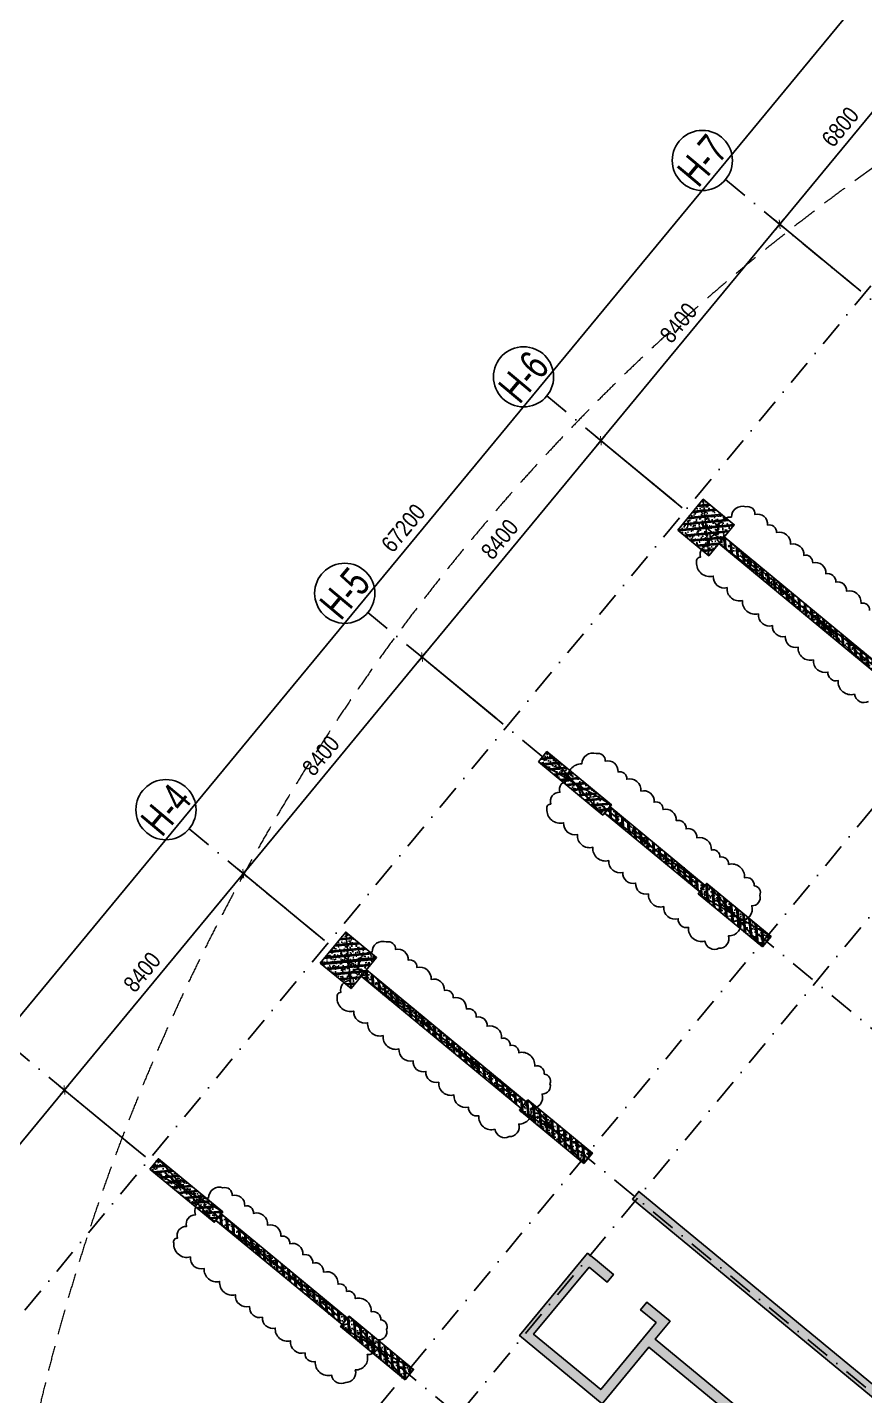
# Model space of a CAD drawing. Header units: millimetres. Extents: x -185400 to 961535, y -14070 to 330824.
# Drawn here: x -116823 to -91778, y 84407 to 125354 of the extents above; entities that cross this region are included whole.
import ezdxf
from ezdxf.enums import TextEntityAlignment as Align

# ---------------------------------------------------------------- set-up
doc = ezdxf.new("R2010")
doc.units = ezdxf.units.MM
doc.header["$LTSCALE"] = 300
doc.header["$MEASUREMENT"] = 0
doc.set_wipeout_variables(frame=1)
doc.linetypes.add('DASHDOT', pattern=[1, 0.5, -0.25, 0, -0.25])
doc.linetypes.add('HIDDEN', pattern=[0.375, 0.25, -0.125])
for name, color, linetype in [('KC-Betong', 6, 'Continuous'), ('KT-Hatch', 251, 'Continuous'), ('KT-Kich thuoc', 9, 'Continuous'), ('KT-Luoi truc South Tower', 8, 'DASHDOT'), ('ST_MBDV Cot vach 220805$0$AUDIT_I_220805193045-1', 50, 'Continuous')]:
    doc.layers.add(name, color=color, linetype=linetype)
doc.layers.add('KT-Chi gioi XD', color=7, linetype='HIDDEN', true_color=0x0066cc)
doc.styles.add('Arial Narrow', font='ARIALN.TTF')
doc.styles.add('ST_MBDV Cot vach 220805$0$HBA-Text', font='GOTHIC.TTF')
doc.dimstyles.new('ccu12-200', dxfattribs={"dimscale": 200, "dimtxt": 2.5, "dimasz": 1, "dimexe": 1, "dimexo": 2, "dimgap": 1, "dimtad": 1, "dimdec": 0, "dimdsep": 46, "dimtxsty": 'Arial Narrow', "dimblk": 'ARCHTICK', "dimcen": -1, "dimdle": 1, "dimclrd": 256, "dimclre": 256, "dimclrt": 3, "dimadec": 0, "dimazin": 2, "dimtfac": 0.1, "dimtdec": 0, "dimtmove": 0, "dimatfit": 1, "dimldrblk": 'ARCHTICK', "dimfxl": 1, "dimtvp": 0.833333, "dimtolj": 1, "dimtzin": 12, "dimarcsym": 0})

# ---------------------------------------------------------------- blocks, each defined once
blk = doc.blocks.new('_ARCHTICK')
at = {"color": 0, "linetype": 'ByBlock', "const_width": 0.15}
blk.add_lwpolyline([(-0.5, -0.5), (0.5, 0.5)], dxfattribs=at)
blk = doc.blocks.new('*D118')
at = {"layer": 'Defpoints', "color": 0, "transparency": 16777216}
for p in [(-87461, 122618, 0), (-94319, 119462), (-91791, 117374, 0)]:
    blk.add_point(p, dxfattribs=at)
at = {"layer": 'KT-Kich thuoc', "lineweight": -2, "transparency": 16777216}
for p, q in [((-89861, 124859), (-94446, 119308)), ((-87769, 122872), (-90143, 124832)), ((-92099, 117629), (-94473, 119589))]:
    blk.add_line(p, q, dxfattribs=at)
at = {"layer": 'KT-Kich thuoc', "lineweight": -2, "transparency": 16777216, "xscale": 200, "yscale": 200, "zscale": 200}
for p, rotation in [((-89989, 124705), 50.44882678931273), ((-94319, 119462), 230.4488267893127)]:
    blk.add_blockref('_ARCHTICK', p, dxfattribs=dict(at, rotation=rotation))
at = {"layer": 'KT-Kich thuoc', "color": 3, "transparency": 16777216, "insert": (-92505, 122373), "char_height": 500, "attachment_point": 5, "rotation": 50.4488, "style": 'Arial Narrow'}
blk.add_mtext('\\A1;6800', dxfattribs=at)
blk = doc.blocks.new('*D119')
at = {"layer": 'Defpoints', "color": 0, "transparency": 16777216}
for p in [(-97140, 110898, 0), (-105016, 106508), (-102492, 104424, 0)]:
    blk.add_point(p, dxfattribs=at)
at = {"layer": 'KT-Kich thuoc', "lineweight": -2, "transparency": 16777216}
for p, q in [((-99540, 113139), (-105144, 106354)), ((-97448, 111152), (-99822, 113112)), ((-102801, 104678), (-105170, 106635))]:
    blk.add_line(p, q, dxfattribs=at)
at = {"layer": 'KT-Kich thuoc', "lineweight": -2, "transparency": 16777216, "xscale": 200, "yscale": 200, "zscale": 200}
for p, rotation in [((-99667, 112985), 50.44882678931273), ((-105016, 106508), 230.4488267893127)]:
    blk.add_blockref('_ARCHTICK', p, dxfattribs=dict(at, rotation=rotation))
at = {"layer": 'KT-Kich thuoc', "color": 3, "transparency": 16777216, "insert": (-102693, 110036), "char_height": 500, "attachment_point": 5, "rotation": 50.4488, "style": 'Arial Narrow'}
blk.add_mtext('\\A1;8400', dxfattribs=at)
blk = doc.blocks.new('*D120')
at = {"layer": 'Defpoints', "color": 0, "transparency": 16777216}
for p in [(-102489, 104421, 0), (-110365, 100031), (-107841, 97947, 0)]:
    blk.add_point(p, dxfattribs=at)
at = {"layer": 'KT-Kich thuoc', "lineweight": -2, "transparency": 16777216}
for p, q in [((-104889, 106662), (-110492, 99877)), ((-102797, 104675), (-105170, 106635)), ((-108149, 98201), (-110519, 100159))]:
    blk.add_line(p, q, dxfattribs=at)
at = {"layer": 'KT-Kich thuoc', "lineweight": -2, "transparency": 16777216, "xscale": 200, "yscale": 200, "zscale": 200}
for p, rotation in [((-105016, 106508), 50.44882678931273), ((-110365, 100031), 230.4488267893127)]:
    blk.add_blockref('_ARCHTICK', p, dxfattribs=dict(at, rotation=rotation))
at = {"layer": 'KT-Kich thuoc', "color": 3, "transparency": 16777216, "insert": (-108042, 103560), "char_height": 500, "attachment_point": 5, "rotation": 50.4488, "style": 'Arial Narrow'}
blk.add_mtext('\\A1;8400', dxfattribs=at)
blk = doc.blocks.new('*D121')
at = {"layer": 'Defpoints', "color": 0, "transparency": 16777216}
for p in [(-107837, 97944, 0), (-115714, 93554), (-113190, 91470, 0)]:
    blk.add_point(p, dxfattribs=at)
at = {"layer": 'KT-Kich thuoc', "lineweight": -2, "transparency": 16777216}
for p, q in [((-110238, 100185), (-115841, 93400)), ((-108146, 98199), (-110519, 100159)), ((-113498, 91724), (-115868, 93682))]:
    blk.add_line(p, q, dxfattribs=at)
at = {"layer": 'KT-Kich thuoc', "lineweight": -2, "transparency": 16777216, "xscale": 200, "yscale": 200, "zscale": 200}
for p, rotation in [((-110365, 100031), 50.44882678931273), ((-115714, 93554), 230.4488267893127)]:
    blk.add_blockref('_ARCHTICK', p, dxfattribs=dict(at, rotation=rotation))
at = {"layer": 'KT-Kich thuoc', "color": 3, "transparency": 16777216, "insert": (-113391, 97083), "char_height": 500, "attachment_point": 5, "rotation": 50.4488, "style": 'Arial Narrow'}
blk.add_mtext('\\A1;8400', dxfattribs=at)
blk = doc.blocks.new('*D95')
at = {"layer": 'Defpoints', "color": 0, "transparency": 16777216}
for p in [(-113186, 91467, 0), (-121063, 87077), (-118539, 84993, 0)]:
    blk.add_point(p, dxfattribs=at)
at = {"layer": 'KT-Kich thuoc', "lineweight": -2, "transparency": 16777216}
for p, q in [((-115587, 93709), (-121190, 86923)), ((-113495, 91722), (-115868, 93682)), ((-118847, 85248), (-121217, 87205))]:
    blk.add_line(p, q, dxfattribs=at)
at = {"layer": 'KT-Kich thuoc', "lineweight": -2, "transparency": 16777216, "xscale": 200, "yscale": 200, "zscale": 200}
for p, rotation in [((-115714, 93554), 50.44882678931273), ((-121063, 87077), 230.4488267893127)]:
    blk.add_blockref('_ARCHTICK', p, dxfattribs=dict(at, rotation=rotation))
at = {"layer": 'KT-Kich thuoc', "color": 3, "transparency": 16777216, "insert": (-118739, 90606), "char_height": 500, "attachment_point": 5, "rotation": 50.4488, "style": 'Arial Narrow'}
blk.add_mtext('\\A1;8400', dxfattribs=at)
blk = doc.blocks.new('*D122')
at = {"layer": 'Defpoints', "color": 0, "transparency": 16777216}
for p in [(-91791, 117374, 0), (-99667, 112985), (-97143, 110900, 0)]:
    blk.add_point(p, dxfattribs=at)
at = {"layer": 'KT-Kich thuoc', "lineweight": -2, "transparency": 16777216}
for p, q in [((-94191, 119616), (-99795, 112831)), ((-92099, 117629), (-94473, 119589)), ((-97452, 111155), (-99822, 113112))]:
    blk.add_line(p, q, dxfattribs=at)
at = {"layer": 'KT-Kich thuoc', "lineweight": -2, "transparency": 16777216, "xscale": 200, "yscale": 200, "zscale": 200}
for p, rotation in [((-94319, 119462), 50.44882678931273), ((-99667, 112985), 230.4488267893127)]:
    blk.add_blockref('_ARCHTICK', p, dxfattribs=dict(at, rotation=rotation))
at = {"layer": 'KT-Kich thuoc', "color": 3, "transparency": 16777216, "insert": (-97344, 116513), "char_height": 500, "attachment_point": 5, "rotation": 50.4488, "style": 'Arial Narrow'}
blk.add_mtext('\\A1;8400', dxfattribs=at)
blk = doc.blocks.new('ST_MBDV Cot vach 220805$0$GRID-SYM-flat-103')
at = {"layer": 'ST_MBDV Cot vach 220805$0$AUDIT_I_220805193045-1'}
blk.add_circle((0, 0, 0), 900, dxfattribs=at)
at = {"layer": 'ST_MBDV Cot vach 220805$0$AUDIT_I_220805193045-1', "style": 'ST_MBDV Cot vach 220805$0$HBA-Text'}
blk.add_attdef('GRID', text='', height=900, rotation=19.0471, dxfattribs=at).set_placement((0, 0, 0), align=Align.MIDDLE_CENTER)
blk = doc.blocks.new('*D125')
at = {"layer": 'Defpoints', "color": 0, "transparency": 16777216}
for p in [(-85499, 133966), (-81097, 130331), (-123887, 78516, 0)]:
    blk.add_point(p, dxfattribs=at)
at = {"layer": 'KT-Kich thuoc', "lineweight": -2, "transparency": 16777216}
for p, q in [((-128417, 81997), (-85371, 134121)), ((-81405, 130586), (-85653, 134094)), ((-124196, 78771), (-128444, 82279))]:
    blk.add_line(p, q, dxfattribs=at)
at = {"layer": 'KT-Kich thuoc', "lineweight": -2, "transparency": 16777216, "xscale": 200, "yscale": 200, "zscale": 200}
for p, rotation in [((-85499, 133966), 50.44882697620305), ((-128289, 82151), 230.4488269762031)]:
    blk.add_blockref('_ARCHTICK', p, dxfattribs=dict(at, rotation=rotation))
at = {"layer": 'KT-Kich thuoc', "color": 3, "transparency": 16777216, "insert": (-105576, 110369), "char_height": 500, "attachment_point": 5, "rotation": 50.4488, "style": 'Arial Narrow'}
blk.add_mtext('\\A1;67200', dxfattribs=at)
blk = doc.blocks.new('*U18')
h = blk.add_hatch()
h.set_pattern_fill('VATLIEU04', color=250, scale=40, style=0, pattern_type=2)
h.set_pattern_definition([(50, (1550, 450), (286.904, -25.1), [30, -330]), (355, (1550, 450), (-55.5, 300.877), [24, -264]), (100.451, (1573.9, 447.9), (231.404, 275.776), [25.496, -280.457]), (46.184, (1550, 530), (426.896, -66.21), [45, -495]), (96.636, (1585.57, 524.5), (373.865, 389.65), [38.244, -420.685]), (351.184, (1550, 530), (373.865, 389.65), [36, -396]), (21, (1590, 510), (238.763, -161.048), [30, -330]), (326, (1590, 510), (97.326, 290.06), [24, -264]), (71.451, (1609.9, 496.58), (336.09, 129.012), [25.496, -280.457]), (37.5, (1550, 450), (4.864, 133.1575), [0, -260.8, 0, -268, 0, -265]), (7.5, (1550, 450), (105.228, 157.765), [0, -152.8, 0, -254.8, 0, -101]), (327.5, (1460.8, 450), (213.529, -9.022), [0, -100, 0, -312, 0, -414]), (317.5, (1420.8, 450), (233.274, 40.042), [0, -130, 0, -207.2, 0, -294]), (45, (1550, 450), (-120.208, 120.208), []), (45, (1550, 499), (-120.208, 120.208), [])])
h.paths.add_polyline_path([(-475, -475), (2025, -475), (2025, -75), (-475, -75)])
at = {"color": 6, "ltscale": 0.25}
blk.add_lwpolyline([(-475, -475), (2025, -475), (2025, -75), (-475, -75)], close=True, dxfattribs=at)
at = {"layer": 'Defpoints', "linetype": 'ByBlock', "ltscale": 30}
for p, q in [((2025, -475), (-475, -75)), ((-475, -475), (2025, -75))]:
    blk.add_line(p, q, dxfattribs=at)
blk = doc.blocks.new('*U20')
h = blk.add_hatch()
h.set_pattern_fill('VATLIEU04', color=250, scale=40, style=0, pattern_type=2)
h.set_pattern_definition([(50, (250, 1250), (286.904, -25.1), [30, -330]), (355, (250, 1250), (-55.5, 300.877), [24, -264]), (100.451, (273.9, 1247.9), (231.404, 275.776), [25.496, -280.457]), (46.184, (250, 1330), (426.896, -66.21), [45, -495]), (96.636, (285.57, 1324.5), (373.865, 389.65), [38.244, -420.685]), (351.184, (250, 1330), (373.86, 389.65), [36, -396]), (21, (290, 1310), (238.763, -161.048), [30, -330]), (326, (290, 1310), (97.326, 290.06), [24, -264]), (71.451, (309.9, 1296.58), (336.09, 129.012), [25.496, -280.457]), (37.5, (250, 1250), (4.864, 133.1575), [0, -260.8, 0, -268, 0, -265]), (7.5, (250, 1250), (105.228, 157.765), [0, -152.8, 0, -254.8, 0, -101]), (327.5, (160.8, 1250), (213.529, -9.022), [0, -100, 0, -312, 0, -414]), (317.5, (120.8, 1250), (233.274, 40.042), [0, -130, 0, -207.2, 0, -294]), (45, (250, 1250), (-120.208, 120.208), []), (45, (250, 1299), (-120.208, 120.208), [])])
h.paths.add_polyline_path([(-475, -475), (725, -475), (725, 725), (-475, 725)])
at = {"color": 6, "ltscale": 0.25}
blk.add_lwpolyline([(-475, -475), (725, -475), (725, 725), (-475, 725)], close=True, dxfattribs=at)
at = {"layer": 'Defpoints', "linetype": 'ByBlock', "ltscale": 30}
for p, q in [((725, -475), (-475, 725)), ((-475, -475), (725, 725))]:
    blk.add_line(p, q, dxfattribs=at)
blk = doc.blocks.new('Columns-NT1-High-flat-1')
at = {"layer": 'KC-Betong', "linetype": 'ByBlock', "rotation": 320.4488257820466}
for name, p in [('*U20', (16333, 19032)), ('*U18', (12164, 12099)), ('*U20', (5635, 6078)), ('*U18', (541, -90))]:
    blk.add_blockref(name, p, dxfattribs=at)
at = {"layer": 'KC-Betong', "linetype": 'ByBlock', "xscale": -1, "rotation": 320.4488276923595}
for p in [(18140, 7164), (12791, 687), (7442, -5789)]:
    blk.add_blockref('*U18', p, dxfattribs=at)
blk = doc.blocks.new('*U150')
h = blk.add_hatch()
h.set_pattern_fill('VATLIEU04', color=250, scale=40, style=0, pattern_type=2)
h.set_pattern_definition([(50, (3950, 300), (286.904, -25.101), [30, -330]), (355, (3950, 300), (-55.5, 300.877), [24, -264]), (100.4514, (3973.9, 297.9), (231.404, 275.776), [25.496, -280.457]), (46.184, (3950, 380), (426.896, -66.208), [45, -495]), (96.636, (3985.57, 374.5), (373.865, 389.647), [38.244, -420.685]), (351.184, (3950, 380), (373.865, 389.647), [36, -396]), (21, (3990, 360), (238.763, -161.048), [30, -330]), (326, (3990, 360), (97.326, 290.06), [24, -264]), (71.4514, (4009.9, 346.58), (336.089, 129.012), [25.496, -280.457]), (37.5, (3950, 300), (4.864, 133.1575), [0, -260.8, 0, -268, 0, -265]), (7.5, (3950, 300), (105.228, 157.7647), [0, -152.8, 0, -254.8, 0, -101]), (327.5, (3860.8, 300), (213.529, -9.022), [0, -100, 0, -312, 0, -414]), (317.5, (3820.8, 300), (233.2745, 40.042), [0, -130, 0, -207.2, 0, -294]), (45, (3950, 300), (-120.208, 120.208), []), (45, (3950, 349), (-120.208, 120.208), [])])
h.paths.add_polyline_path([(-475, -475), (4425, -475), (4425, -225), (-475, -225)])
at = {"color": 6, "ltscale": 0.25}
blk.add_lwpolyline([(-475, -475), (4425, -475), (4425, -225), (-475, -225)], close=True, dxfattribs=at)
at = {"layer": 'Defpoints', "linetype": 'ByBlock', "ltscale": 30}
for p, q in [((4425, -475), (-475, -225)), ((-475, -475), (4425, -225))]:
    blk.add_line(p, q, dxfattribs=at)
blk = doc.blocks.new('*U138')
h = blk.add_hatch()
h.set_pattern_fill('VATLIEU04', color=250, scale=40, style=0, pattern_type=2)
h.set_pattern_definition([(50, (5250, 300), (286.904, -25.101), [30, -330]), (355, (5250, 300), (-55.5, 300.877), [24, -264]), (100.4514, (5273.9, 297.9), (231.404, 275.776), [25.496, -280.457]), (46.184, (5250, 380), (426.896, -66.208), [45, -495]), (96.636, (5285.57, 374.5), (373.865, 389.647), [38.244, -420.685]), (351.184, (5250, 380), (373.865, 389.647), [36, -396]), (21, (5290, 360), (238.763, -161.048), [30, -330]), (326, (5290, 360), (97.326, 290.06), [24, -264]), (71.4514, (5309.9, 346.58), (336.089, 129.012), [25.496, -280.457]), (37.5, (5250, 300), (4.864, 133.1575), [0, -260.8, 0, -268, 0, -265]), (7.5, (5250, 300), (105.2278, 157.7647), [0, -152.8, 0, -254.8, 0, -101]), (327.5, (5160.8, 300), (213.529, -9.022), [0, -100, 0, -312, 0, -414]), (317.5, (5120.8, 300), (233.2745, 40.042), [0, -130, 0, -207.2, 0, -294]), (45, (5250, 300), (-120.208, 120.208), []), (45, (5250, 349), (-120.208, 120.208), [])])
h.paths.add_polyline_path([(-475, -475), (5724.999921, -475), (5724.999921, -225), (-475, -225)])
at = {"color": 6, "ltscale": 0.25}
blk.add_lwpolyline([(-475, -475), (5724.999921, -475), (5724.999921, -225), (-475, -225)], close=True, dxfattribs=at)
at = {"layer": 'Defpoints', "linetype": 'ByBlock', "ltscale": 30}
for p, q in [((5724.999921, -475), (-475, -225)), ((-475, -475), (5724.999921, -225))]:
    blk.add_line(p, q, dxfattribs=at)
blk = doc.blocks.new('*U147')
h = blk.add_hatch()
h.set_pattern_fill('VATLIEU04', color=250, scale=40, style=0, pattern_type=2)
h.set_pattern_definition([(50, (2750, 300), (286.904, -25.101), [30, -330]), (355, (2750, 300), (-55.5, 300.877), [24, -264]), (100.451, (2773.9, 297.9), (231.404, 275.776), [25.496, -280.457]), (46.184, (2750, 380), (426.896, -66.208), [45, -495]), (96.636, (2785.57, 374.5), (373.865, 389.647), [38.244, -420.685]), (351.184, (2750, 380), (373.865, 389.65), [36, -396]), (21, (2790, 360), (238.763, -161.048), [30, -330]), (326, (2790, 360), (97.326, 290.06), [24, -264]), (71.451, (2809.9, 346.58), (336.09, 129.012), [25.496, -280.457]), (37.5, (2750, 300), (4.864, 133.1575), [0, -260.8, 0, -268, 0, -265]), (7.5, (2750, 300), (105.228, 157.7647), [0, -152.8, 0, -254.8, 0, -101]), (327.5, (2660.8, 300), (213.529, -9.022), [0, -100, 0, -312, 0, -414]), (317.5, (2620.8, 300), (233.274, 40.042), [0, -130, 0, -207.2, 0, -294]), (45, (2750, 300), (-120.208, 120.208), []), (45, (2750, 349), (-120.208, 120.208), [])])
h.paths.add_polyline_path([(-475, -475), (3225, -475), (3225, -225), (-475, -225)])
at = {"color": 6, "ltscale": 0.25}
blk.add_lwpolyline([(-475, -475), (3225, -475), (3225, -225), (-475, -225)], close=True, dxfattribs=at)
at = {"layer": 'Defpoints', "linetype": 'ByBlock', "ltscale": 30}
for p, q in [((3225, -475), (-475, -225)), ((-475, -475), (3225, -225))]:
    blk.add_line(p, q, dxfattribs=at)
blk = doc.blocks.new('*U148')
h = blk.add_hatch()
h.set_pattern_fill('VATLIEU04', color=250, scale=40, style=0, pattern_type=2)
h.set_pattern_definition([(50, (5250, 300), (286.904, -25.101), [30, -330]), (355, (5250, 300), (-55.5, 300.877), [24, -264]), (100.4514, (5273.9, 297.9), (231.404, 275.776), [25.496, -280.457]), (46.184, (5250, 380), (426.896, -66.208), [45, -495]), (96.636, (5285.57, 374.5), (373.865, 389.647), [38.244, -420.685]), (351.184, (5250, 380), (373.865, 389.647), [36, -396]), (21, (5290, 360), (238.763, -161.048), [30, -330]), (326, (5290, 360), (97.326, 290.06), [24, -264]), (71.4514, (5309.9, 346.58), (336.089, 129.012), [25.496, -280.457]), (37.5, (5250, 300), (4.864, 133.1575), [0, -260.8, 0, -268, 0, -265]), (7.5, (5250, 300), (105.2278, 157.7647), [0, -152.8, 0, -254.8, 0, -101]), (327.5, (5160.8, 300), (213.529, -9.022), [0, -100, 0, -312, 0, -414]), (317.5, (5120.8, 300), (233.2745, 40.042), [0, -130, 0, -207.2, 0, -294]), (45, (5250, 300), (-120.208, 120.208), []), (45, (5250, 349), (-120.208, 120.208), [])])
h.paths.add_polyline_path([(-475, -475), (5725, -475), (5725, -225), (-475, -225)])
at = {"color": 6, "ltscale": 0.25}
blk.add_lwpolyline([(-475, -475), (5725, -475), (5725, -225), (-475, -225)], close=True, dxfattribs=at)
at = {"layer": 'Defpoints', "linetype": 'ByBlock', "ltscale": 30}
for p, q in [((5725, -475), (-475, -225)), ((-475, -475), (5725, -225))]:
    blk.add_line(p, q, dxfattribs=at)

msp = doc.modelspace()

# ---------------------------------------------------------------- hatches: boundary and pattern name
at = {"layer": 'KT-Hatch', "ltscale": 0.5}
h = msp.add_hatch(dxfattribs=at)
h.set_pattern_fill('VATLIEU04', color=256, scale=50, angle=45, pattern_type=2)
h.set_pattern_definition([(95, (-1153005.9, 53036.63), (275.776, 231.40354), [37.5, -412.5]), (40, (-1153005.9, 53036.63), (-314.99608, 216.88407), [30, -330]), (145.4514, (-1152982.9, 53055.9), (-39.21973, 448.28764), [31.8701, -350.57106]), (91.1842, (-1153076.6, 53107.34), (435.8465, 318.80688), [56.25, -618.75]), (141.6356, (-1153040.3, 53133.9), (-13.9495, 674.85584), [47.80514, -525.8565]), (36.1842, (-1153076.6, 53107.34), (-13.95003, 674.85583), [45, -495]), (66, (-1153023.57, 53125.02), (353.38579, 68.69124), [37.5, -412.5]), (11, (-1153023.57, 53125.02), (-170.3543, 342.40422), [30, -330]), (116.4514, (-1152994.12, 53130.74), (183.03181, 411.09531), [31.8701, -350.57106]), (82.5, (-1153005.9, 53036.63), (-113.396593, 121.994909), [0, -326, 0, -335, 0, -331.25]), (52.5, (-1153005.9, 53036.63), (-46.43647, 232.454725), [0, -191, 0, -318.5, 0, -126.25]), (12.5, (-1153084.74, 52957.79), (196.709084, 180.760381), [0, -125, 0, -390, 0, -517.5]), (2.5, (-1153120.1, 52922.43), (170.79499, 241.579903), [0, -162.5, 0, -259, 0, -367.5]), (90, (-1153005.9, 53036.63), (-212.5, 0), []), (90, (-1153049.2, 53079.94), (-212.5, 0), [])])
h.paths.add_polyline_path([(-100022.5, 88247.6), (-101678.1, 86242.9), (-99673.4, 84587.3), (-98017.8, 86592), (-98480.4, 86974.1), (-98289.4, 87205.4), (-97595.4, 86632.3), (-98041.2, 86092.6), (-92952.2, 81889.9), (-91169.3, 84048.9), (-98725.6, 90289.2), (-98534.6, 90520.5), (-90746.9, 84089.1), (-92911.9, 81467.5), (-98232.2, 85861.2), (-99633.1, 84164.9), (-102100.5, 86202.6), (-100062.8, 88670), (-99831.5, 88478.9), (-99831.5, 88478.9), (-99291.8, 88033.2), (-99482.8, 87801.9)])
h = msp.add_hatch(dxfattribs=at)
h.set_pattern_fill('VATLIEU04', color=256, scale=50, angle=45, pattern_type=2)
h.set_pattern_definition([(95, (-1153005.9, 53036.63), (275.776, 231.40354), [37.5, -412.5]), (40, (-1153005.9, 53036.63), (-314.99608, 216.88407), [30, -330]), (145.4514, (-1152982.9, 53055.9), (-39.21973, 448.28764), [31.8701, -350.57106]), (91.1842, (-1153076.6, 53107.34), (435.8465, 318.80688), [56.25, -618.75]), (141.6356, (-1153040.3, 53133.9), (-13.9495, 674.85584), [47.80514, -525.8565]), (36.1842, (-1153076.6, 53107.34), (-13.95003, 674.85583), [45, -495]), (66, (-1153023.57, 53125.02), (353.38579, 68.69124), [37.5, -412.5]), (11, (-1153023.57, 53125.02), (-170.3543, 342.40422), [30, -330]), (116.4514, (-1152994.12, 53130.74), (183.03181, 411.09531), [31.8701, -350.57106]), (82.5, (-1153005.9, 53036.63), (-113.396593, 121.994909), [0, -326, 0, -335, 0, -331.25]), (52.5, (-1153005.9, 53036.63), (-46.43647, 232.454725), [0, -191, 0, -318.5, 0, -126.25]), (12.5, (-1153084.74, 52957.79), (196.709084, 180.760381), [0, -125, 0, -390, 0, -517.5]), (2.5, (-1153120.1, 52922.43), (170.79499, 241.579903), [0, -162.5, 0, -259, 0, -367.5]), (90, (-1153005.9, 53036.63), (-212.5, 0), []), (90, (-1153049.2, 53079.94), (-212.5, 0), [])])
h.paths.add_polyline_path([(-100022.5, 88247.6), (-101678.1, 86242.9), (-99673.4, 84587.3), (-98017.8, 86592), (-98480.4, 86974.1), (-98289.4, 87205.4), (-97595.4, 86632.3), (-98041.2, 86092.6), (-92952.2, 81889.9), (-91169.3, 84048.9), (-98725.6, 90289.2), (-98534.6, 90520.5), (-90746.9, 84089.1), (-92911.9, 81467.5), (-98232.2, 85861.2), (-99633.1, 84164.9), (-102100.5, 86202.6), (-100062.8, 88670), (-99831.5, 88478.9), (-99831.5, 88478.9), (-99291.8, 88033.2), (-99482.8, 87801.9)])

# ---------------------------------------------------------------- linework, layer by layer
at = {"layer": 'KC-Betong', "ltscale": 0.5}
msp.add_lwpolyline([(-100022.5, 88247.6), (-101678.1, 86242.9), (-99673.4, 84587.3), (-98017.8, 86592), (-98480.4, 86974.1), (-98289.4, 87205.4), (-97595.4, 86632.3), (-98041.2, 86092.6), (-92952.2, 81889.9), (-91169.3, 84048.9), (-98725.6, 90289.2), (-98534.6, 90520.5), (-90746.9, 84089.1), (-92911.9, 81467.5), (-98232.2, 85861.2), (-99633.1, 84164.9), (-102100.5, 86202.6), (-100062.8, 88670), (-99831.5, 88478.9), (-99831.5, 88478.9), (-99291.8, 88033.2), (-99482.8, 87801.9), (-100022.5, 88247.6)], dxfattribs=at)

# ---------------------------------------------------------------- block references
at = {"layer": 'KT-Kich thuoc'}
ref = msp.add_blockref('ST_MBDV Cot vach 220805$0$GRID-SYM-flat-103', (-96631.7, 121372.1, 0), dxfattribs=at)
ref.add_attrib('GRID', 'H-7', dxfattribs={"layer": 'ST_MBDV Cot vach 220805$0$AUDIT_I_220805193045-1', "height": 900, "rotation": 50, "style": 'ST_MBDV Cot vach 220805$0$HBA-Text', "width": 0.75}).set_placement((-96631.7, 121372.1, 0), align=Align.MIDDLE_CENTER)
ref = msp.add_blockref('ST_MBDV Cot vach 220805$0$GRID-SYM-flat-103', (-101980.6, 114895.2, 0), dxfattribs=at)
ref.add_attrib('GRID', 'H-6', dxfattribs={"layer": 'ST_MBDV Cot vach 220805$0$AUDIT_I_220805193045-1', "height": 900, "rotation": 50, "style": 'ST_MBDV Cot vach 220805$0$HBA-Text', "width": 0.75}).set_placement((-101980.6, 114895.2, 0), align=Align.MIDDLE_CENTER)
ref = msp.add_blockref('ST_MBDV Cot vach 220805$0$GRID-SYM-flat-103', (-107329.4, 108418.4, 0), dxfattribs=at)
ref.add_attrib('GRID', 'H-5', dxfattribs={"layer": 'ST_MBDV Cot vach 220805$0$AUDIT_I_220805193045-1', "height": 900, "rotation": 50, "style": 'ST_MBDV Cot vach 220805$0$HBA-Text', "width": 0.75}).set_placement((-107329.4, 108418.4, 0), align=Align.MIDDLE_CENTER)
ref = msp.add_blockref('ST_MBDV Cot vach 220805$0$GRID-SYM-flat-103', (-112678.2, 101941.5, 0), dxfattribs=at)
ref.add_attrib('GRID', 'H-4', dxfattribs={"layer": 'ST_MBDV Cot vach 220805$0$AUDIT_I_220805193045-1', "height": 900, "rotation": 50, "style": 'ST_MBDV Cot vach 220805$0$HBA-Text', "width": 0.75}).set_placement((-112678.2, 101941.5, 0), align=Align.MIDDLE_CENTER)

# ---------------------------------------------------------------- dimensions: what is measured, and where the dimension line sits
for base, p1, p2, picture, middle in [((-94318.5, 119461.8), (-87460.9, 122617.6, 0), (-91791, 117374.4, 0), '*D118', (-92504.6, 122373.3)), ((-99667.4, 112984.9), (-91791, 117374.4, 0), (-97143.3, 110900.4, 0), '*D122', (-97344, 116513.3)), ((-105016.2, 106508.1), (-97139.8, 110897.5, 0), (-102492.1, 104423.5, 0), '*D119', (-102692.9, 110036.4)), ((-110365.1, 100031.2), (-102488.6, 104420.7, 0), (-107840.9, 97946.7, 0), '*D120', (-108041.7, 103559.5)), ((-115713.9, 93554.3), (-107837.5, 97943.8, 0), (-113189.8, 91469.8, 0), '*D121', (-113390.5, 97082.7)), ((-121062.8, 87077.4), (-113186.3, 91466.9, 0), (-118538.6, 84992.9, 0), '*D95', (-118739.4, 90605.8))]:
    dim = msp.add_linear_dim(base=base, p1=p1, p2=p2, angle=50.44883, dimstyle='ccu12-200', dxfattribs=at)
    dim.commit()
    dim.dimension.update_dxf_attribs({"geometry": picture, "text_midpoint": middle})

# ---------------------------------------------------------------- wipeouts: each hides what was drawn before it
for points in [[(-96139.9, 109909.7), (-95980.7, 110102.5), (-91200.2, 106154.5), (-91359.4, 105961.7)], [(-99561.1, 101840.9), (-99401.9, 102033.7), (-96549, 99677.6), (-96708.2, 99484.9)], [(-106837.6, 96955.9), (-106678.4, 97148.7), (-101897.9, 93200.8), (-102057.1, 93008)], [(-111184.1, 89651.3), (-111024.9, 89844), (-107246.7, 86723.9), (-107405.9, 86531.1)]]:
    msp.add_wipeout(points).translate(0, 0, 0).dxf.layer = 'KC-Betong'

# ---------------------------------------------------------------- next in the draw order: linework, layer by layer
at = {"layer": 'Defpoints', "color": 4, "elevation": 0}
msp.add_lwpolyline([(-91629.8, 107904.5, 0.5205671), (-91885.9, 108119, 0.5205671), (-92318.5, 108481.2, 0.5205671), (-92641.6, 108751.8, 0.5205671), (-92937.2, 108999.3, 0.5205671), (-93331.8, 109329.7, 0.5205671), (-93596.9, 109551.7, 0.5205671), (-93993.1, 109883.4, 0.5205671), (-94416.7, 110238.1, 0.5205671), (-94678.2, 110457.1, 0.5205671), (-95057.2, 110774.5, 0.5205671), (-95331, 111003.7, 0.5205671), (-95760.3, 110698.4, 0.5205671), (-96153.5, 110189.5, 0.5205671), (-96417.6, 109847.8, 0.5205671), (-96689.3, 109496.3, 0.5205671), (-96802.5, 109349.8, 0.5205671), (-96305.6, 108933.7, 0.5205671), (-95891.8, 108587.3, 0.5205671), (-95431, 108201.4, 0.5205671), (-94955.2, 107803, 0.5205671), (-94533.4, 107449.7, 0.5205671), (-94151, 107129.6, 0.5205671), (-93766, 106807.2, 0.5205671), (-93310.8, 106426, 0.5205671), (-92875.5, 106061.5, 0.5205671), (-92568.6, 105804.6, 0.5205671), (-92080.8, 105396.1, 0.5205671), (-91659.1, 105180.4, 0.5205671)], format="xyb", dxfattribs=at)
for points in [[(-101279.4, 101965.1, 0.5205671), (-100782.5, 101549, 0.5205671), (-100368.8, 101202.5, 0.5205671), (-99907.9, 100816.6, 0.5205671), (-99432.2, 100418.3, 0.5205671), (-99010.3, 100065, 0.5205671), (-98628, 99744.9, 0.5205671), (-98243, 99422.5, 0.5205671), (-97787.7, 99041.3, 0.5205671), (-97352.4, 98676.8, 0.5205671), (-97045.6, 98419.8, 0.5205671), (-96557.7, 98011.3, 0.5205671), (-96136, 97795.7, 0.5205671), (-95847.4, 98169.2, 0.5205671), (-95493.6, 98626.9, 0.5205671), (-95153, 99067.6, 0.5205671), (-94913.9, 99377, 0.5205671), (-95084.8, 99664.1, 0.5205671), (-95372.3, 99904.8, 0.5205671), (-95848.8, 100303.9, 0.5205671), (-96106.7, 100519.8, 0.5205671), (-96362.8, 100734.2, 0.5205671), (-96795.4, 101096.5, 0.5205671), (-97118.6, 101367.1, 0.5205671), (-97414.2, 101614.6, 0.5205671), (-97808.7, 101945, 0.5205671), (-98073.8, 102167, 0.5205671), (-98470, 102498.7, 0.5205671), (-98893.6, 102853.4, 0.5205671), (-99155.1, 103072.4, 0.5205671), (-99534.1, 103389.8, 0.5205671), (-99807.9, 103619, 0.5205671), (-100237.2, 103313.6, 0.5205671), (-100630.5, 102804.8, 0.5205671), (-100894.6, 102463.1, 0.5205671), (-101166.2, 102111.6, 0.5205671)], [(-107555, 96329.7, 0.5205671), (-107058.1, 95913.6, 0.5205671), (-106644.3, 95567.1, 0.5205671), (-106183.5, 95181.2, 0.5205671), (-105707.7, 94782.9, 0.5205671), (-105285.9, 94429.6, 0.5205671), (-104903.5, 94109.5, 0.5205671), (-104518.5, 93787.1, 0.5205671), (-104063.3, 93405.9, 0.5205671), (-103628, 93041.4, 0.5205671), (-103321.1, 92784.5, 0.5205671), (-102833.3, 92375.9, 0.5205671), (-102411.6, 92160.3, 0.5205671), (-102123, 92533.8, 0.5205671), (-101769.2, 92991.5, 0.5205671), (-101428.6, 93432.2, 0.5205671), (-101189.4, 93741.6, 0.5205671), (-101360.4, 94028.7, 0.5205671), (-101647.9, 94269.4, 0.5205671), (-102124.4, 94668.5, 0.5205671), (-102382.3, 94884.4, 0.5205671), (-102638.4, 95098.8, 0.5205671), (-103071, 95461.1, 0.5205671), (-103394.1, 95731.7, 0.5205671), (-103689.7, 95979.2, 0.5205671), (-104084.3, 96309.6, 0.5205671), (-104349.4, 96531.6, 0.5205671), (-104745.6, 96863.3, 0.5205671), (-105169.2, 97218, 0.5205671), (-105430.7, 97437, 0.5205671), (-105809.7, 97754.4, 0.5205671), (-106083.5, 97983.6, 0.5205671), (-106512.8, 97678.2, 0.5205671), (-106906, 97169.4, 0.5205671), (-107170.1, 96827.7, 0.5205671), (-107441.8, 96476.2, 0.5205671)], [(-112445.2, 88973.1, 0.5205671), (-111948.3, 88557, 0.5205671), (-111534.6, 88210.5, 0.5205671), (-111073.7, 87824.6, 0.5205671), (-110598, 87426.3, 0.5205671), (-110176.1, 87073, 0.5205671), (-109793.8, 86752.9, 0.5205671), (-109408.8, 86430.5, 0.5205671), (-108953.5, 86049.3, 0.5205671), (-108518.2, 85684.8, 0.5205671), (-108211.4, 85427.8, 0.5205671), (-107723.5, 85019.3, 0.5205671), (-107301.8, 84803.7, 0.5205671), (-107013.2, 85177.2, 0.5205671), (-106659.4, 85634.9, 0.5205671), (-106318.8, 86075.6, 0.5205671), (-106079.7, 86385, 0.5205671), (-106250.6, 86672.1, 0.5205671), (-106538.1, 86912.8, 0.5205671), (-107014.6, 87311.9, 0.5205671), (-107272.5, 87527.8, 0.5205671), (-107528.6, 87742.2, 0.5205671), (-107961.2, 88104.5, 0.5205671), (-108284.4, 88375.1, 0.5205671), (-108580, 88622.6, 0.5205671), (-108974.6, 88953, 0.5205671), (-109239.6, 89175, 0.5205671), (-109635.8, 89506.7, 0.5205671), (-110059.4, 89861.4, 0.5205671), (-110320.9, 90080.4, 0.5205671), (-110699.9, 90397.8, 0.5205671), (-110973.7, 90627, 0.5205671), (-111403, 90321.6, 0.5205671), (-111796.3, 89812.8, 0.5205671), (-112060.4, 89471.1, 0.5205671), (-112332, 89119.6, 0.5205671)]]:
    msp.add_lwpolyline(points, format="xyb", close=True, dxfattribs=at)
at = {"layer": 'KT-Chi gioi XD', "lineweight": 13, "ltscale": 10, "elevation": 0, "flags": 128}
msp.add_lwpolyline([(-29078.1, 143772.1), (-33774.2, 161645), (-36124.3, 162456.9), (-45058.2, 155685.5), (-68562, 137753.5), (-92229.5, 120645.5, 0.684877), (-61797, 6849.6), (-41426.4, 4693.7), (-2997.3, 5908.3), (-146.9, 9554.9)], format="xyb", close=True, dxfattribs=at)
at = {"layer": 'KT-Luoi truc South Tower', "ltscale": 5}
for p, q in [((-129319.6, 71931.2), (-78164.4, 133874.7)), ((-95937.8, 120799), (-63888.7, 94331.6)), ((-101286.6, 114322.1), (-77548.8, 94718.6)), ((-121609.1, 65563.6), (-82540.3, 112871.6)), ((-120067, 64290), (-80998.2, 111598.1)), ((-106635.5, 107845.3), (-82897.7, 88241.7)), ((-111984.3, 101368.4), (-88246.5, 81764.8)), ((-117333.1, 94891.5), (-93595.3, 75288))]:
    msp.add_line(p, q, dxfattribs=at)

# ---------------------------------------------------------------- next in the draw order: block references
at = {"layer": 'KC-Betong', "ltscale": 0.5}
msp.add_blockref('Columns-NT1-High-flat-1', (-113032.1, 91339.6), dxfattribs=at)
at = {"layer": 'KC-Betong', "linetype": 'ByBlock', "xscale": -1, "rotation": 320.4488276923595}
for name, p in [('*U148', (-91423.2, 106630.5)), ('*U147', (-96772, 100153.6)), ('*U138', (-102120.8, 93676.7)), ('*U150', (-107469.7, 87199.8))]:
    msp.add_blockref(name, p, dxfattribs=at)

# ---------------------------------------------------------------- next in the draw order: dimensions: what is measured, and where the dimension line sits
at = {"layer": 'KT-Kich thuoc'}
dim = msp.add_linear_dim(base=(-85498.7, 133966.3), p1=(-123887.5, 78516, 0), p2=(-81096.7, 130331), angle=50.44883, dimstyle='ccu12-200', dxfattribs=at)
dim.commit()
dim.dimension.update_dxf_attribs({"geometry": '*D125', "text_midpoint": (-105225.4, 110079.4), "dimtype": 161})

doc.saveas('drawing.dxf')
